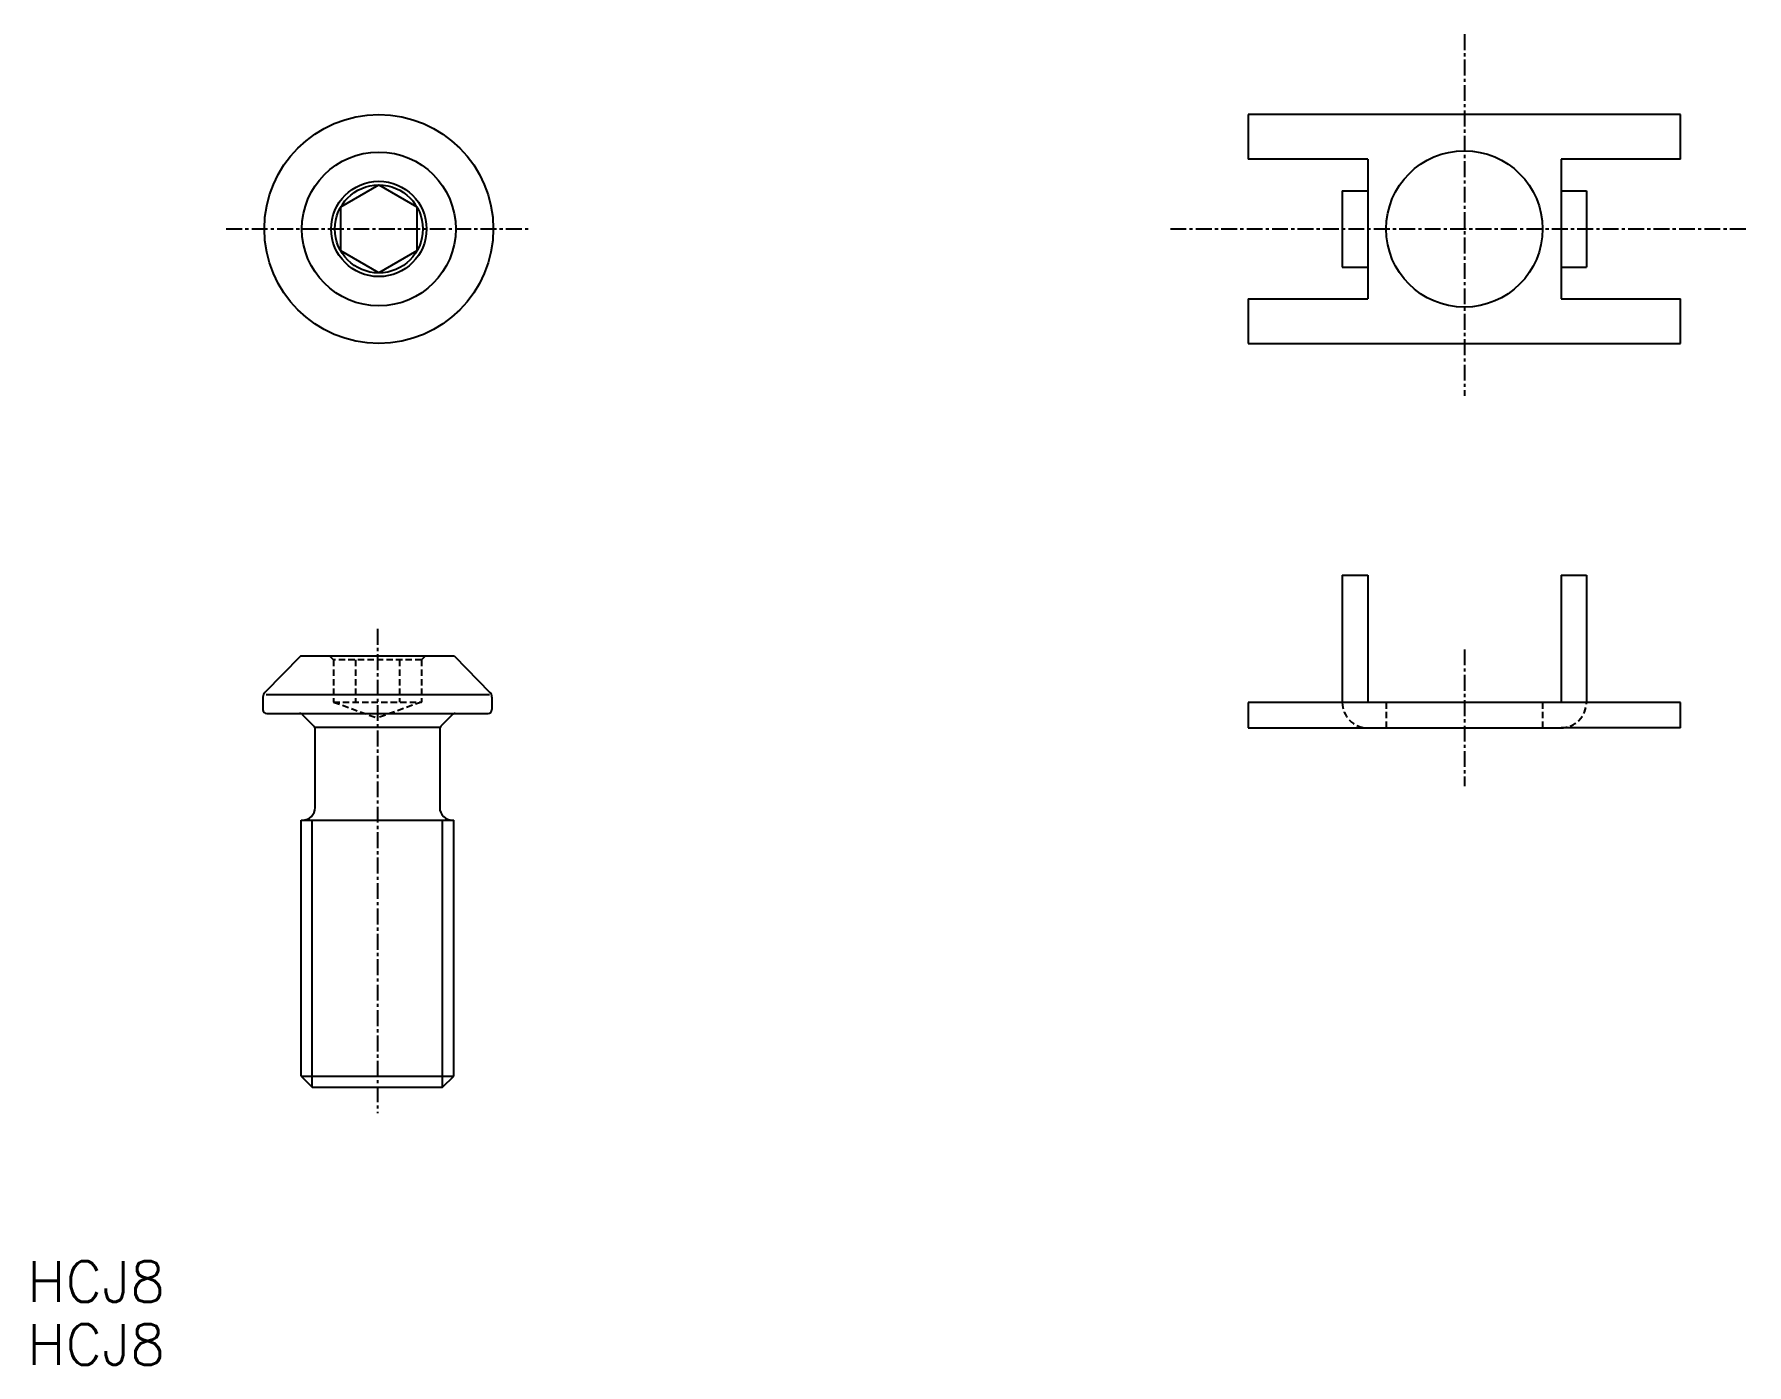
# Model space of a CAD drawing. Extents: x -27 to 108, y -51 to 53.
import ezdxf

# ---------------------------------------------------------------- set-up
doc = ezdxf.new("R2010")
doc.units = 0
doc.linetypes.add('CENTER', pattern=[2, 1.25, -0.25, 0.25, -0.25])
doc.linetypes.add('DASHED', pattern=[0.75, 0.5, -0.25])
doc.layers.get('0').update_dxf_attribs({"linetype": 'CONTINUOUS'})
doc.layers.add('CENTER', color=1, linetype='CENTER')
doc.styles.get("Standard").update_dxf_attribs({"font": 'txt.shx', "bigfont": 'bigfont.shx'})

msp = doc.modelspace()

# ---------------------------------------------------------------- linework, layer by layer
for p, q in [((68.48, 47.12), (68.48, 43.62)), ((102.48, 47.12), (68.48, 47.12)), ((102.48, 43.62), (102.48, 47.12)), ((77.88, 43.62), (68.48, 43.62)), ((102.48, 43.62), (93.08, 43.62)), ((77.88, 41.12), (77.88, 35.12)), ((68.48, 32.62), (68.48, 29.12)), ((68.48, 32.62), (77.88, 32.62)), ((93.08, 32.62), (102.48, 32.62)), ((102.48, 29.12), (102.48, 32.62)), ((68.48, 29.12), (102.48, 29.12)), ((75.88, 10.87), (77.88, 10.87)), ((93.08, 10.87), (95.08, 10.87)), ((68.48, 0.87), (68.48, -1.13)), ((102.48, 0.87), (68.48, 0.87)), ((102.48, -1.13), (102.48, 0.87)), ((68.48, -1.13), (77.88, -1.13)), ((77.88, -1.13), (93.08, -1.13)), ((102.48, -1.13), (93.08, -1.13))]:
    msp.add_line(p, q)
at = {"color": 0, "linetype": 'BYBLOCK'}
for p, q in [((77.88, 43.62), (77.88, 41.12)), ((93.08, 43.62), (93.08, 32.62)), ((75.88, 41.12), (77.88, 41.12)), ((75.88, 41.12), (75.88, 35.12)), ((93.08, 41.12), (95.08, 41.12)), ((95.08, 41.12), (95.08, 35.12)), ((75.88, 35.12), (77.88, 35.12)), ((77.88, 35.12), (77.88, 32.62)), ((93.08, 35.12), (95.08, 35.12)), ((75.88, 10.87), (75.88, 0.87)), ((77.88, 10.87), (77.88, 0.87)), ((93.08, 10.87), (93.08, 0.87)), ((95.08, 10.87), (95.08, 0.87))]:
    msp.add_line(p, q, dxfattribs=at)
at = {"color": 7, "linetype": 'CONTINUOUS'}
for p, q in [((-2.89, 39.85), (0.11, 41.58)), ((0.11, 41.58), (3.11, 39.85)), ((-2.89, 36.39), (-2.89, 39.85)), ((3.11, 39.85), (3.11, 36.39)), ((0.11, 34.66), (-2.89, 36.39)), ((3.11, 36.39), (0.11, 34.66)), ((-6.05, 4.5), (-8.85, 1.65)), ((6.05, 4.5), (-6.05, 4.5)), ((6.05, 4.5), (8.85, 1.65)), ((-8.75, 1.5), (8.81, 1.5)), ((-9, 1.29), (-9, 0.3)), ((9, 1.29), (9, 0.3)), ((-8.7, 0), (8.7, 0)), ((-5.91, -0.09), (-4.99, -1.01)), ((4.9, -1.1), (-4.9, -1.1)), ((-4.9, -7.4), (-4.9, -1.22)), ((4.9, -1.22), (4.9, -7.4)), ((5.91, -0.09), (4.99, -1.01)), ((-6, -8.4), (6, -8.4)), ((-6, -28.53), (-6, -8.4)), ((6, -28.53), (6, -8.4)), ((-6, -28.53), (-5.12, -29.4)), ((-6, -28.53), (6, -28.53)), ((-5.12, -29.4), (5.12, -29.4)), ((5.12, -29.4), (6, -28.53))]:
    msp.add_line(p, q, dxfattribs=at)
at = {"color": 3, "linetype": 'DASHED'}
for p, q in [((-3.75, 4.5), (-3.46, 4.21)), ((-3.46, 4.21), (-3.46, 0.9)), ((3.46, 4.21), (-3.46, 4.21)), ((-1.73, 4.21), (-1.73, 0.9)), ((1.73, 4.21), (1.73, 0.9)), ((3.75, 4.5), (3.46, 4.21)), ((3.46, 4.21), (3.46, 0.9)), ((-3.46, 0.9), (0, -0.36)), ((-3.46, 0.9), (3.46, 0.9)), ((3.46, 0.9), (0, -0.36)), ((79.33, 0.87), (79.33, -1.13)), ((91.63, 0.87), (91.63, -1.13))]:
    msp.add_line(p, q, dxfattribs=at)
at = {"color": 3, "linetype": 'CONTINUOUS'}
for p, q in [((-5.12, -29.4), (-5.12, -8.4)), ((5.12, -29.4), (5.12, -8.4))]:
    msp.add_line(p, q, dxfattribs=at)
at = {"color": 7, "linetype": 'CONTINUOUS'}
for radius in [9, 6.05, 3.75]:
    msp.add_circle((0.11, 38.12), radius, dxfattribs=at)
msp.add_circle((85.48, 38.12), 6.15)
at = {"color": 3, "linetype": 'CONTINUOUS'}
msp.add_circle((0.11, 38.12), 3.46, dxfattribs=at)
at = {"color": 7, "linetype": 'CONTINUOUS'}
for centre, radius, start, end in [((-8.5, 1.29), 0.5, 135, 180), ((8.5, 1.29), 0.5, 0, 45), ((-8.7, 0.3), 0.3, 180, 270), ((8.7, 0.3), 0.3, 270, 0), ((-6.12, -0.3), 0.3, 45, 90), ((-5.2, -1.22), 0.3, 0, 45), ((5.2, -1.22), 0.3, 135, 180), ((6.12, -0.3), 0.3, 90, 135), ((-5.9, -7.4), 1, 270, 0), ((5.9, -7.4), 1, 180, 270)]:
    msp.add_arc(centre, radius, start, end, dxfattribs=at)
at = {"color": 3, "linetype": 'DASHED'}
for centre, start, end in [((77.88, 0.87), 180, 270), ((93.08, 0.87), 270, 0)]:
    msp.add_arc(centre, 2, start, end, dxfattribs=at)
at = {"layer": 'CENTER', "color": 1, "linetype": 'CENTER'}
for p, q in [((85.48, 53.44), (85.48, 25)), ((-11.89, 38.12), (12.11, 38.12)), ((62.36, 38.12), (107.69, 38.12)), ((0, 6.66), (0, -31.44)), ((85.48, 5.04), (85.48, -5.73))]:
    msp.add_line(p, q, dxfattribs=at)

# ---------------------------------------------------------------- texts
at = {"color": 7, "linetype": 'CONTINUOUS'}
for p in [(-27.54, -46.3), (-27.54, -51.24)]:
    msp.add_text('HCJ8', height=3.2, dxfattribs=at).set_placement(p)

doc.saveas('drawing.dxf')
